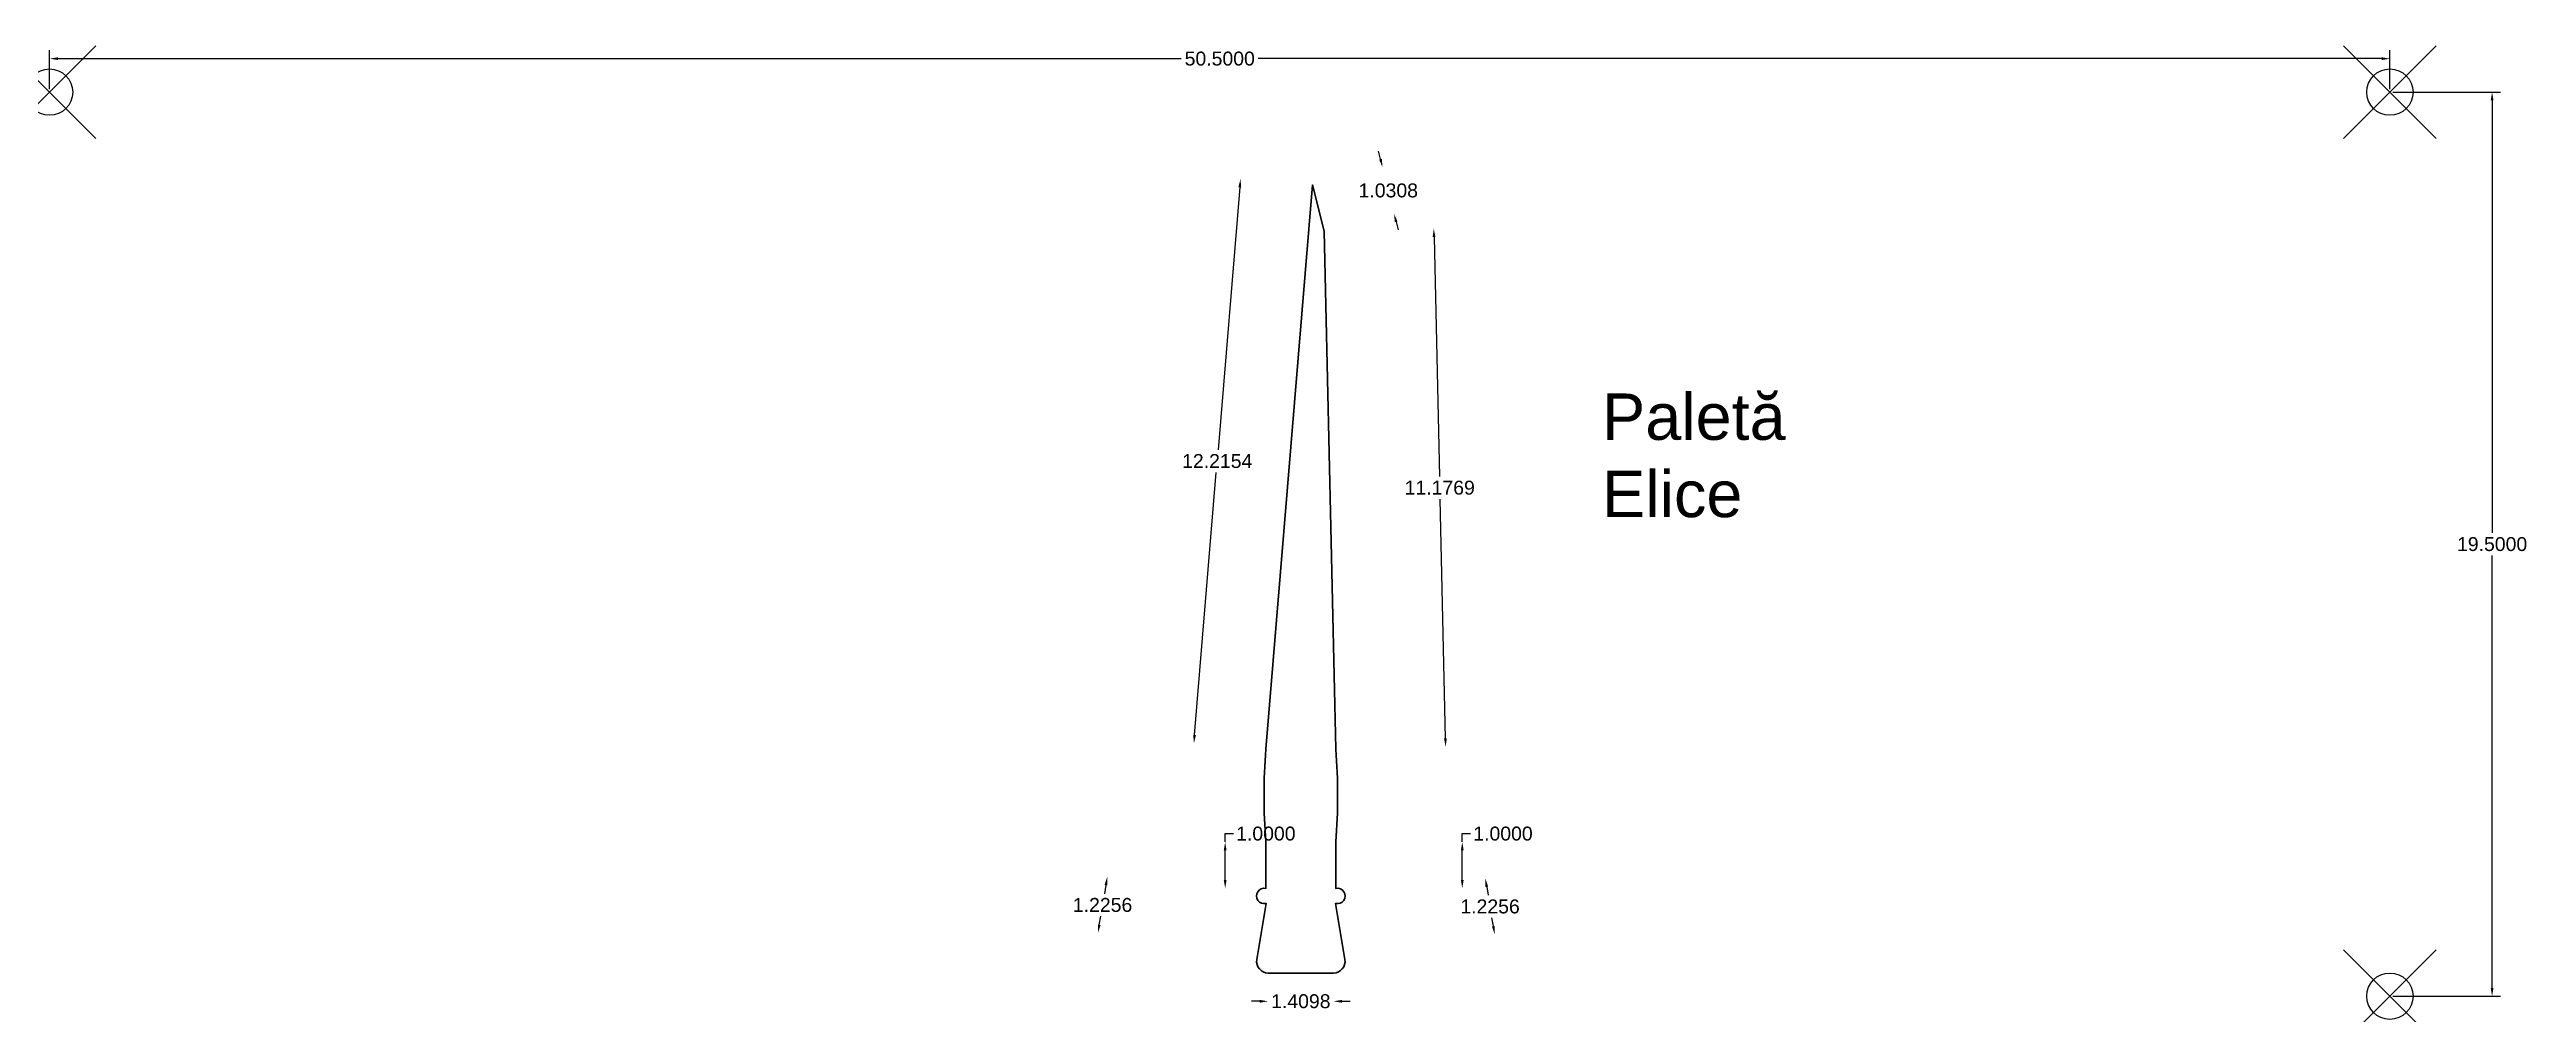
# Model space of a CAD drawing. Header units: millimetres. Extents: x 1.5 to 54.9, y 1.7 to 22.4.
import ezdxf

# ---------------------------------------------------------------- set-up
doc = ezdxf.new("R2010")
doc.units = ezdxf.units.MM
doc.header["$MEASUREMENT"] = 0
doc.header["$PDMODE"] = 35
doc.layers.add('Cotare', color=3, linetype='Continuous')
doc.layers.add('Puncte de grip', color=1, linetype='Continuous')
doc.layers.add('Elice', color=254, linetype='Continuous', lineweight=30)
doc.styles.get("Standard").update_dxf_attribs({"font": 'arial.ttf'})
doc.dimstyles.get("Standard").update_dxf_attribs({"dimtxt": 0.18, "dimasz": 0.18, "dimexe": 0.18, "dimexo": 0.0625, "dimgap": 0.09, "dimtad": 0, "dimtih": 1, "dimtoh": 1, "dimdec": 4, "dimzin": 0, "dimdsep": 46, "dimtxsty": 'Standard', "dimcen": 0.09, "dimadec": 0, "dimazin": 0, "dimtfac": 1, "dimtdec": 4, "dimtofl": 0, "dimtmove": 0, "dimatfit": 3, "dimfxl": 1, "dimtolj": 1, "dimtzin": 0, "dimarcsym": 0})

# ---------------------------------------------------------------- blocks, each defined once
blk = doc.blocks.new('*D1')
at = {"layer": 'Cotare', "color": 0, "lineweight": -2, "transparency": 16777216}
for p, q in [((1.5, 21.562), (1.5, 22.402)), ((1.68, 22.222), (25.921, 22.222)), ((51.82, 22.222), (27.579, 22.222)), ((52, 21.562), (52, 22.402))]:
    blk.add_line(p, q, dxfattribs=at)
at = {"layer": 'Cotare', "color": 0, "transparency": 16777216}
for points in [[(1.68, 22.252), (1.68, 22.192), (1.5, 22.222)], [(51.82, 22.252), (51.82, 22.192), (52, 22.222)]]:
    blk.add_solid(points, dxfattribs=at)
at = {"layer": 'Defpoints', "color": 0, "transparency": 16777216}
for p in [(52, 22.222), (1.5, 21.5), (52, 21.5)]:
    blk.add_point(p, dxfattribs=at)
at = {"layer": 'Cotare', "color": 0, "transparency": 16777216, "insert": (26.75, 22.222), "char_height": 0.3, "attachment_point": 5}
blk.add_mtext('\\A1;50.5000', dxfattribs=at)
blk = doc.blocks.new('*D2')
at = {"layer": 'Cotare', "color": 0, "lineweight": -2, "transparency": 16777216}
for p, q in [((52.063, 21.5), (54.385, 21.5)), ((54.205, 21.32), (54.205, 11.993)), ((54.205, 2.18), (54.205, 11.507)), ((52.063, 2), (54.385, 2))]:
    blk.add_line(p, q, dxfattribs=at)
at = {"layer": 'Cotare', "color": 0, "transparency": 16777216}
for points in [[(54.175, 21.32), (54.235, 21.32), (54.205, 21.5)], [(54.175, 2.18), (54.235, 2.18), (54.205, 2)]]:
    blk.add_solid(points, dxfattribs=at)
at = {"layer": 'Defpoints', "color": 0, "transparency": 16777216}
for p in [(52, 21.5), (52, 2), (54.205, 2)]:
    blk.add_point(p, dxfattribs=at)
at = {"layer": 'Cotare', "color": 0, "transparency": 16777216, "insert": (54.205, 11.75), "char_height": 0.3, "attachment_point": 5}
blk.add_mtext('\\A1;19.5000', dxfattribs=at)
blk = doc.blocks.new('*D3')
at = {"layer": 'Cotare', "color": 0, "lineweight": -2, "transparency": 16777216}
for p, q in [((27.183, 19.449), (26.716, 13.784)), ((26.208, 7.633), (26.676, 13.298))]:
    blk.add_line(p, q, dxfattribs=at)
at = {"layer": 'Cotare', "color": 0, "transparency": 16777216}
for points in [[(27.153, 19.451), (27.213, 19.446), (27.198, 19.628)], [(26.178, 7.636), (26.238, 7.631), (26.193, 7.454)]]:
    blk.add_solid(points, dxfattribs=at)
at = {"layer": 'Defpoints', "color": 0, "transparency": 16777216}
for p in [(28.75, 19.5), (26.193, 7.454), (27.745, 7.326)]:
    blk.add_point(p, dxfattribs=at)
at = {"layer": 'Cotare', "color": 0, "transparency": 16777216, "insert": (26.696, 13.541), "char_height": 0.3, "attachment_point": 5}
blk.add_mtext('\\A1;12.2154', dxfattribs=at)
blk = doc.blocks.new('*D4')
at = {"layer": 'Cotare', "color": 0, "lineweight": -2, "transparency": 16777216}
for p, q in [((30.219, 20.053), (30.175, 20.227)), ((30.556, 18.703), (30.6, 18.529))]:
    blk.add_line(p, q, dxfattribs=at)
at = {"layer": 'Cotare', "color": 0, "transparency": 16777216}
for points in [[(30.248, 20.06), (30.19, 20.045), (30.262, 19.878)], [(30.585, 18.711), (30.527, 18.696), (30.512, 18.878)]]:
    blk.add_solid(points, dxfattribs=at)
at = {"layer": 'Defpoints', "color": 0, "transparency": 16777216}
for p in [(30.262, 19.878), (28.75, 19.5), (29, 18.5)]:
    blk.add_point(p, dxfattribs=at)
at = {"layer": 'Cotare', "color": 0, "transparency": 16777216, "insert": (30.387, 19.378), "char_height": 0.3, "attachment_point": 5}
blk.add_mtext('\\A1;1.0308', dxfattribs=at)
blk = doc.blocks.new('*D5')
at = {"layer": 'Cotare', "color": 0, "lineweight": -2, "transparency": 16777216}
for p, q in [((31.374, 18.374), (31.492, 13.21)), ((31.62, 7.56), (31.503, 12.724))]:
    blk.add_line(p, q, dxfattribs=at)
at = {"layer": 'Cotare', "color": 0, "transparency": 16777216}
for points in [[(31.404, 18.375), (31.344, 18.373), (31.37, 18.554)], [(31.65, 7.561), (31.59, 7.559), (31.625, 7.38)]]:
    blk.add_solid(points, dxfattribs=at)
at = {"layer": 'Defpoints', "color": 0, "transparency": 16777216}
for p in [(29, 18.5), (29.255, 7.326), (31.625, 7.38)]:
    blk.add_point(p, dxfattribs=at)
at = {"layer": 'Cotare', "color": 0, "transparency": 16777216, "insert": (31.497, 12.967), "char_height": 0.3, "attachment_point": 5}
blk.add_mtext('\\A1;11.1769', dxfattribs=at)
blk = doc.blocks.new('*D12')
at = {"layer": 'Cotare', "color": 0, "lineweight": -2, "transparency": 16777216}
for p, q in [((27.615, 1.89), (27.435, 1.89)), ((29.385, 1.89), (29.565, 1.89))]:
    blk.add_line(p, q, dxfattribs=at)
at = {"layer": 'Cotare', "color": 0, "transparency": 16777216}
for points in [[(27.615, 1.92), (27.615, 1.86), (27.795, 1.89)], [(29.385, 1.92), (29.385, 1.86), (29.205, 1.89)]]:
    blk.add_solid(points, dxfattribs=at)
at = {"layer": 'Defpoints', "color": 0, "transparency": 16777216}
for p in [(27.795, 2.5), (29.205, 2.5), (29.205, 1.89)]:
    blk.add_point(p, dxfattribs=at)
at = {"layer": 'Cotare', "color": 0, "transparency": 16777216, "insert": (28.5, 1.89), "char_height": 0.3, "attachment_point": 5}
blk.add_mtext('\\A1;1.4098', dxfattribs=at)
blk = doc.blocks.new('*D13')
at = {"layer": 'Cotare', "color": 0, "lineweight": -2, "transparency": 16777216}
for p, q in [((26.867, 5.326), (26.867, 5.506)), ((26.867, 5.506), (27.047, 5.506)), ((26.867, 4.506), (26.867, 5.146))]:
    blk.add_line(p, q, dxfattribs=at)
at = {"layer": 'Cotare', "color": 0, "transparency": 16777216}
for points in [[(26.837, 5.146), (26.897, 5.146), (26.867, 5.326)], [(26.837, 4.506), (26.897, 4.506), (26.867, 4.326)]]:
    blk.add_solid(points, dxfattribs=at)
at = {"layer": 'Defpoints', "color": 0, "transparency": 16777216}
for p in [(26.867, 5.326), (27.745, 5.326), (27.745, 4.326)]:
    blk.add_point(p, dxfattribs=at)
at = {"layer": 'Cotare', "color": 0, "transparency": 16777216, "insert": (27.745, 5.506), "char_height": 0.3, "attachment_point": 5}
blk.add_mtext('\\A1;1.0000', dxfattribs=at)
blk = doc.blocks.new('*D14')
at = {"layer": 'Cotare', "color": 0, "lineweight": -2, "transparency": 16777216}
for p, q in [((31.984, 5.326), (31.984, 5.506)), ((31.984, 5.506), (32.164, 5.506)), ((31.984, 4.506), (31.984, 5.146))]:
    blk.add_line(p, q, dxfattribs=at)
at = {"layer": 'Cotare', "color": 0, "transparency": 16777216}
for points in [[(31.954, 5.146), (32.014, 5.146), (31.984, 5.326)], [(31.954, 4.506), (32.014, 4.506), (31.984, 4.326)]]:
    blk.add_solid(points, dxfattribs=at)
at = {"layer": 'Defpoints', "color": 0, "transparency": 16777216}
for p in [(29.255, 5.326), (31.984, 5.326), (29.255, 4.326)]:
    blk.add_point(p, dxfattribs=at)
at = {"layer": 'Cotare', "color": 0, "transparency": 16777216, "insert": (32.862, 5.506), "char_height": 0.3, "attachment_point": 5}
blk.add_mtext('\\A1;1.0000', dxfattribs=at)
blk = doc.blocks.new('*D15')
at = {"layer": 'Cotare', "color": 0, "lineweight": -2, "transparency": 16777216}
for p, q in [((24.293, 4.394), (24.262, 4.21)), ((24.15, 3.54), (24.181, 3.724))]:
    blk.add_line(p, q, dxfattribs=at)
at = {"layer": 'Cotare', "color": 0, "transparency": 16777216}
for points in [[(24.263, 4.399), (24.322, 4.389), (24.322, 4.571)], [(24.121, 3.545), (24.18, 3.535), (24.121, 3.362)]]:
    blk.add_solid(points, dxfattribs=at)
at = {"layer": 'Defpoints', "color": 0, "transparency": 16777216}
for p in [(24.322, 4.571), (27.75, 4), (27.549, 2.791)]:
    blk.add_point(p, dxfattribs=at)
at = {"layer": 'Cotare', "color": 0, "transparency": 16777216, "insert": (24.222, 3.967), "char_height": 0.3, "attachment_point": 5}
blk.add_mtext('\\A1;1.2256', dxfattribs=at)
blk = doc.blocks.new('*D16')
at = {"layer": 'Cotare', "color": 0, "lineweight": -2, "transparency": 16777216}
for p, q in [((32.512, 4.361), (32.543, 4.177)), ((32.654, 3.507), (32.624, 3.691))]:
    blk.add_line(p, q, dxfattribs=at)
at = {"layer": 'Cotare', "color": 0, "transparency": 16777216}
for points in [[(32.542, 4.366), (32.482, 4.356), (32.482, 4.539)], [(32.684, 3.512), (32.625, 3.502), (32.684, 3.33)]]:
    blk.add_solid(points, dxfattribs=at)
at = {"layer": 'Defpoints', "color": 0, "transparency": 16777216}
for p in [(32.482, 4.539), (29.25, 4), (29.451, 2.791)]:
    blk.add_point(p, dxfattribs=at)
at = {"layer": 'Cotare', "color": 0, "transparency": 16777216, "insert": (32.583, 3.934), "char_height": 0.3, "attachment_point": 5}
blk.add_mtext('\\A1;1.2256', dxfattribs=at)
blk = doc.blocks.new('PalEliceBl')
at = {"layer": 'Elice'}
blk.add_lwpolyline([(0.705, 0, 0.463455), (0.951, 0.291), (0.75, 1.5, 1.241674), (0.755, 1.826), (0.755, 2.826, 0.03929), (0.755, 4.826), (0.5, 16), (0.25, 17), (-0.755, 4.826, 0.03929), (-0.755, 2.826), (-0.755, 1.826, 1.241674), (-0.75, 1.5), (-0.951, 0.291, 0.463455), (-0.705, 0)], format="xyb", close=True, dxfattribs=at)

msp = doc.modelspace()

# ---------------------------------------------------------------- linework, layer by layer
at = {"layer": 'Puncte de grip'}
for p in [(1.5, 21.5), (52, 21.5), (52, 2)]:
    msp.add_point(p, dxfattribs=at)

# ---------------------------------------------------------------- block references
at = {"layer": 'Elice'}
msp.add_blockref('PalEliceBl', (28.5, 2.5), dxfattribs=at)

# ---------------------------------------------------------------- texts
at = {"layer": 'Cotare', "insert": (35, 15), "char_height": 1, "attachment_point": 1}
msp.add_mtext_dynamic_manual_height_columns('{\\fArial|b0|i0|c238|p34;Paletă Elice}', width=6.6469348, gutter_width=1, heights=[0], dxfattribs=at)

# ---------------------------------------------------------------- dimensions: what is measured, and where the dimension line sits
at = {"layer": 'Cotare'}
dim = msp.add_linear_dim(base=(52, 22.22158), p1=(1.5, 21.5), p2=(52, 21.5), dimstyle='Standard', override={"dimtxt": 0.3}, dxfattribs=at)
dim.commit()
dim.dimension.update_dxf_attribs({"geometry": '*D1', "text_midpoint": (26.75, 22.22158)})
dim = msp.add_linear_dim(base=(54.2052, 2), p1=(52, 21.5), p2=(52, 2), angle=90, dimstyle='Standard', override={"dimtxt": 0.3}, dxfattribs=at)
dim.commit()
dim.dimension.update_dxf_attribs({"geometry": '*D2', "text_midpoint": (54.2052, 11.75)})
for p1, p2, distance, picture, middle in [((29, 18.5), (28.75, 19.5), -1.55884, '*D4', (30.3873, 19.37807)), ((28.75, 19.5), (27.74515, 7.32597), -1.55714, '*D3', (26.69571, 13.54108)), ((29, 18.5), (29.25485, 7.32597), 2.37033, '*D5', (31.49714, 12.96703)), ((27.74515, 4.32597), (27.74515, 5.32597), 0.87854, '*D13', (27.74469, 5.50597)), ((29.25485, 4.32597), (29.25485, 5.32597), -2.72948, '*D14', (32.86241, 5.50597)), ((27.54852, 2.7911), (27.75, 4), 3.47495, '*D15', (24.22158, 3.96683)), ((29.45148, 2.7911), (29.25, 4), -3.27695, '*D16', (32.58311, 3.93428)), ((27.79512, 2.5), (29.20488, 2.5), -0.61033, '*D12', (28.5, 1.88967))]:
    dim = msp.add_aligned_dim(p1=p1, p2=p2, distance=distance, dimstyle='Standard', override={"dimtxt": 0.3, "dimse1": 1, "dimse2": 1}, dxfattribs=at)
    dim.commit()
    dim.dimension.update_dxf_attribs({"geometry": picture, "text_midpoint": middle})

doc.saveas('drawing.dxf')
